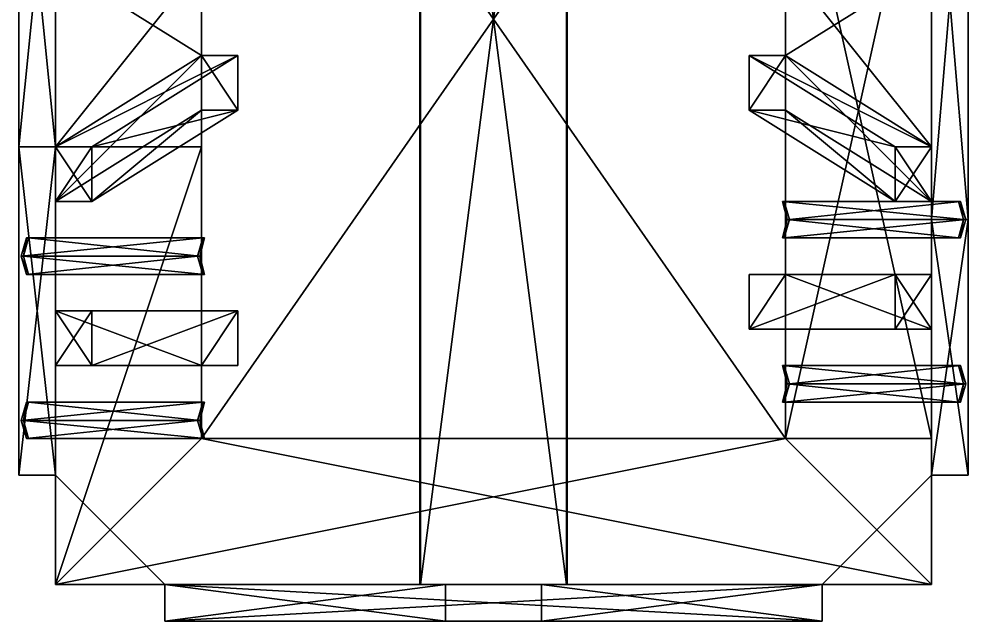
# Model space of a CAD drawing. Extents: x -886 to 2560, y -1536 to 576.
# Drawn here: x 896 to 2560, y -1536 to -480 of the extents above; entities that cross this region are included whole.
import ezdxf

# ---------------------------------------------------------------- set-up
doc = ezdxf.new("R2010")
doc.units = 0

msp = doc.modelspace()

# ---------------------------------------------------------------- meshes
at = {"layer": 'OBJECT062', "color": 50}
mesh = msp.add_polyface(dxfattribs=at)
corners = [(1856, -1472, -1352), (1600, -1472, -1352), (1600, 512, -1352), (1856, 512, -1352), (1856, 512, -1360), (1600, 512, -1360), (1600, -1472, -1360), (1856, -1472, -1360)]
mesh.append_faces([[corners[k] for k in face] for face in [(1, 3, 0), (5, 7, 4), (5, 1, 6), (3, 7, 0), (4, 2, 5), (0, 6, 1)]], dxfattribs={"vtx0": -1})
mesh.append_faces([[corners[k] for k in face] for face in [(1, 2, 3), (5, 6, 7), (5, 2, 1), (3, 4, 7), (4, 3, 2), (0, 7, 6)]], dxfattribs={"vtx2": -1})
at = {"layer": 'OBJECT064', "color": 50}
mesh = msp.add_polyface(dxfattribs=at)
corners = [(1152, -1472, -960), (960, -1472, -960), (960, -1280, -960), (1152, -1472, -2176), (960, -1280, -2176), (960, -1472, -2176)]
mesh.append_faces([[corners[k] for k in face] for face in [(1, 2, 0), (4, 5, 3)]])
mesh.append_faces([[corners[k] for k in face] for face in [(4, 1, 5), (5, 0, 3), (3, 2, 4)]], dxfattribs={"vtx0": -1})
mesh.append_faces([[corners[k] for k in face] for face in [(4, 2, 1), (5, 1, 0), (3, 0, 2)]], dxfattribs={"vtx2": -1})
at = {"layer": 'OBJECT065', "color": 50}
mesh = msp.add_polyface(dxfattribs=at)
corners = [(2304, -1472, -2176), (2496, -1472, -2176), (2496, -1280, -2176), (2304, -1472, -960), (2496, -1472, -960), (2496, -1280, -960)]
mesh.append_faces([[corners[k] for k in face] for face in [(1, 2, 0), (3, 5, 4)]])
mesh.append_faces([[corners[k] for k in face] for face in [(0, 4, 1), (1, 5, 2), (2, 3, 0)]], dxfattribs={"vtx0": -1})
mesh.append_faces([[corners[k] for k in face] for face in [(0, 3, 4), (1, 4, 5), (2, 5, 3)]], dxfattribs={"vtx2": -1})
at = {"layer": 'OBJECT066', "color": 50}
mesh = msp.add_polyface(dxfattribs=at)
corners = [(1216, 256, -736), (2240, 256, -736), (2240, -1216, -736), (1216, -1216, -736), (1216, -1216, -800), (2240, -1216, -800), (2240, 256, -800), (1216, 256, -800)]
mesh.append_faces([[corners[k] for k in face] for face in [(1, 3, 0), (5, 7, 4), (2, 4, 3), (0, 6, 1), (1, 5, 2), (3, 7, 0)]], dxfattribs={"vtx0": -1})
mesh.append_faces([[corners[k] for k in face] for face in [(1, 2, 3), (5, 6, 7), (2, 5, 4), (0, 7, 6), (1, 6, 5), (3, 4, 7)]], dxfattribs={"vtx2": -1})
at = {"layer": 'OBJECT067', "color": 50}
mesh = msp.add_polyface(dxfattribs=at)
corners = [(960, -1472, -896), (1216, -1216, -736), (2240, -1216, -736), (2496, -1472, -896), (1216, -1216, -800), (960, -1472, -960), (2496, -1472, -960), (2240, -1216, -800)]
mesh.append_faces([[corners[k] for k in face] for face in [(1, 3, 0), (5, 7, 4), (6, 0, 3), (4, 2, 1), (5, 1, 0), (7, 3, 2)]], dxfattribs={"vtx0": -1})
mesh.append_faces([[corners[k] for k in face] for face in [(1, 2, 3), (5, 6, 7), (6, 5, 0), (4, 7, 2), (5, 4, 1), (7, 6, 3)]], dxfattribs={"vtx2": -1})
at = {"layer": 'OBJECT069', "color": 50}
mesh = msp.add_polyface(dxfattribs=at)
corners = [(1024, -800, -960), (960, -800, -960), (960, -704, -960), (1024, -704, -960), (1024, -704, -2176), (960, -704, -2176), (960, -800, -2176), (1024, -800, -2176)]
mesh.append_faces([[corners[k] for k in face] for face in [(1, 3, 0), (5, 7, 4), (5, 1, 6), (3, 7, 0), (4, 2, 5), (0, 6, 1)]], dxfattribs={"vtx0": -1})
mesh.append_faces([[corners[k] for k in face] for face in [(1, 2, 3), (5, 6, 7), (5, 2, 1), (3, 4, 7), (4, 3, 2), (0, 7, 6)]], dxfattribs={"vtx2": -1})
at = {"layer": 'OBJECT076', "color": 50}
mesh = msp.add_polyface(dxfattribs=at)
corners = [(1216, -640, -800), (1216, -544, -800), (1280, -544, -800), (1280, -640, -800), (1024, -704, -960), (1024, -800, -960), (960, -800, -960), (960, -704, -960)]
mesh.append_faces([[corners[k] for k in face] for face in [(1, 3, 0), (4, 3, 2), (6, 1, 0), (5, 0, 3), (7, 2, 1), (6, 4, 7)]], dxfattribs={"vtx0": -1})
mesh.append_faces([[corners[k] for k in face] for face in [(1, 2, 3), (4, 5, 3), (6, 7, 1), (5, 6, 0), (7, 4, 2), (6, 5, 4)]], dxfattribs={"vtx2": -1})
at = {"layer": 'OBJECT077', "color": 50}
mesh = msp.add_polyface(dxfattribs=at)
corners = [(2496, -832, -2176), (2496, -1280, -2176), (2560, -1280, -2176), (2560, -832, -2176), (2496, -1280, -1120), (2496, -832, -1120), (2560, -1280, -1120), (2560, -832, -1120)]
mesh.append_faces([[corners[k] for k in face] for face in [(1, 3, 0), (1, 5, 4), (2, 7, 3), (2, 4, 6), (5, 6, 4), (0, 7, 5)]], dxfattribs={"vtx0": -1})
mesh.append_faces([[corners[k] for k in face] for face in [(1, 2, 3), (1, 0, 5), (2, 6, 7), (2, 1, 4), (5, 7, 6), (0, 3, 7)]], dxfattribs={"vtx2": -1})
at = {"layer": 'OBJECT079', "color": 50}
mesh = msp.add_polyface(dxfattribs=at)
corners = [(2496, -1280, -1056), (2496, -1280, -1120), (2496, -832, -1120), (2496, -832, -1056), (2560, -832, -1120), (2560, -1280, -1120), (2560, -1280, -1056), (2560, -832, -1056)]
mesh.append_faces([[corners[k] for k in face] for face in [(1, 3, 0), (5, 7, 4), (5, 0, 6), (3, 6, 0), (1, 4, 2), (2, 7, 3)]], dxfattribs={"vtx0": -1})
mesh.append_faces([[corners[k] for k in face] for face in [(1, 2, 3), (5, 6, 7), (5, 1, 0), (3, 7, 6), (1, 5, 4), (2, 4, 7)]], dxfattribs={"vtx2": -1})
at = {"layer": 'OBJECT081', "color": 50}
mesh = msp.add_polyface(dxfattribs=at)
corners = [(2496, -1280, -960), (2496, -832, -960), (2560, -832, -960), (2560, -1280, -960), (2496, -1280, -1056), (2496, -832, -1056), (2560, -832, -1056), (2560, -1280, -1056)]
mesh.append_faces([[corners[k] for k in face] for face in [(1, 3, 0), (0, 5, 1), (7, 2, 6), (0, 7, 4), (4, 6, 5), (2, 5, 6)]], dxfattribs={"vtx0": -1})
mesh.append_faces([[corners[k] for k in face] for face in [(1, 2, 3), (0, 4, 5), (7, 3, 2), (0, 3, 7), (4, 7, 6), (2, 1, 5)]], dxfattribs={"vtx2": -1})
at = {"layer": 'OBJECT084', "color": 50}
mesh = msp.add_polyface(dxfattribs=at)
corners = [(1857, 512, -1320), (1857, -1472, -1320), (1856, -1472, -1320), (1856, 512, -1320), (1857, -1472, -1352), (1857, 512, -1352), (1856, 512, -1352), (1856, -1472, -1352)]
mesh.append_faces([[corners[k] for k in face] for face in [(1, 3, 0), (5, 7, 4), (7, 3, 2), (1, 5, 4), (6, 0, 3), (2, 4, 7)]], dxfattribs={"vtx0": -1})
mesh.append_faces([[corners[k] for k in face] for face in [(1, 2, 3), (5, 6, 7), (7, 6, 3), (1, 0, 5), (6, 5, 0), (2, 1, 4)]], dxfattribs={"vtx2": -1})
at = {"layer": 'OBJECT085', "color": 50}
mesh = msp.add_polyface(dxfattribs=at)
corners = [(1600, 512, -1320), (1600, -1472, -1320), (1599, -1472, -1320), (1599, 512, -1320), (1600, -1472, -1352), (1600, 512, -1352), (1599, 512, -1352), (1599, -1472, -1352)]
mesh.append_faces([[corners[k] for k in face] for face in [(1, 3, 0), (5, 7, 4), (7, 3, 2), (1, 5, 4), (6, 0, 3), (2, 4, 7)]], dxfattribs={"vtx0": -1})
mesh.append_faces([[corners[k] for k in face] for face in [(1, 2, 3), (5, 6, 7), (7, 6, 3), (1, 0, 5), (6, 5, 0), (2, 1, 4)]], dxfattribs={"vtx2": -1})
at = {"layer": 'OBJECT086', "color": 50}
mesh = msp.add_polyface(dxfattribs=at)
corners = [(2496, -1472, -896), (2240, -1216, -736), (2496, -1216, -896), (2496, -1472, -960), (2496, -1216, -960), (2240, -1216, -800)]
mesh.append_faces([[corners[k] for k in face] for face in [(1, 2, 0), (4, 5, 3)]])
mesh.append_faces([[corners[k] for k in face] for face in [(0, 4, 3), (1, 3, 5), (2, 5, 4)]], dxfattribs={"vtx0": -1})
mesh.append_faces([[corners[k] for k in face] for face in [(0, 2, 4), (1, 0, 3), (2, 1, 5)]], dxfattribs={"vtx2": -1})
at = {"layer": 'OBJECT090', "color": 50}
mesh = msp.add_polyface(dxfattribs=at)
corners = [(2496, -64, -2176), (2496, -832, -2176), (2560, -832, -2176), (2560, -64, -2176), (2496, -64, -1184), (2496, -832, -1184), (2560, -832, -1184), (2560, -64, -1184)]
mesh.append_faces([[corners[k] for k in face] for face in [(1, 3, 0), (0, 5, 1), (2, 7, 3), (2, 5, 6), (0, 7, 4), (4, 6, 5)]], dxfattribs={"vtx0": -1})
mesh.append_faces([[corners[k] for k in face] for face in [(1, 2, 3), (0, 4, 5), (2, 6, 7), (2, 1, 5), (0, 3, 7), (4, 7, 6)]], dxfattribs={"vtx2": -1})
at = {"layer": 'OBJECT093', "color": 50}
mesh = msp.add_polyface(dxfattribs=at)
corners = [(2496, -832, -960), (2496, -64, -960), (2560, -64, -960), (2560, -832, -960), (2496, -832, -1056), (2496, -64, -1056), (2560, -64, -1056), (2560, -832, -1056)]
mesh.append_faces([[corners[k] for k in face] for face in [(1, 3, 0), (5, 0, 4), (7, 2, 6), (4, 6, 5), (0, 7, 4), (2, 5, 6)]], dxfattribs={"vtx0": -1})
mesh.append_faces([[corners[k] for k in face] for face in [(1, 2, 3), (5, 1, 0), (7, 3, 2), (4, 7, 6), (0, 3, 7), (2, 1, 5)]], dxfattribs={"vtx2": -1})
at = {"layer": 'OBJECT094', "color": 50}
mesh = msp.add_polyface(dxfattribs=at)
corners = [(2496, -832, -1120), (2496, -64, -1120), (2496, -64, -1056), (2496, -832, -1056), (2560, -64, -1120), (2560, -832, -1120), (2560, -832, -1056), (2560, -64, -1056)]
mesh.append_faces([[corners[k] for k in face] for face in [(1, 3, 0), (5, 7, 4), (2, 6, 3), (0, 4, 1), (5, 3, 6), (1, 7, 2)]], dxfattribs={"vtx0": -1})
mesh.append_faces([[corners[k] for k in face] for face in [(1, 2, 3), (5, 6, 7), (2, 7, 6), (0, 5, 4), (5, 0, 3), (1, 4, 7)]], dxfattribs={"vtx2": -1})
at = {"layer": 'OBJECT095', "color": 50}
mesh = msp.add_polyface(dxfattribs=at)
corners = [(2496, -64, -1120), (2496, -832, -1120), (2496, -832, -1184), (2496, -64, -1184), (2560, -832, -1184), (2560, -832, -1120), (2560, -64, -1120), (2560, -64, -1184)]
mesh.append_faces([[corners[k] for k in face] for face in [(1, 3, 0), (5, 7, 4), (0, 5, 1), (4, 1, 5), (2, 7, 3), (3, 6, 0)]], dxfattribs={"vtx0": -1})
mesh.append_faces([[corners[k] for k in face] for face in [(1, 2, 3), (5, 6, 7), (0, 6, 5), (4, 2, 1), (2, 4, 7), (3, 7, 6)]], dxfattribs={"vtx2": -1})
at = {"layer": 'OBJECT098', "color": 50}
mesh = msp.add_polyface(dxfattribs=at)
corners = [(2240, -64, -736), (2496, -64, -896), (2496, -1216, -896), (2240, -1216, -736), (2496, -64, -960), (2240, -64, -800), (2240, -1216, -800), (2496, -1216, -960)]
mesh.append_faces([[corners[k] for k in face] for face in [(1, 3, 0), (5, 7, 4), (2, 4, 7), (0, 6, 5), (3, 7, 6), (1, 5, 4)]], dxfattribs={"vtx0": -1})
mesh.append_faces([[corners[k] for k in face] for face in [(1, 2, 3), (5, 6, 7), (2, 1, 4), (0, 3, 6), (3, 2, 7), (1, 0, 5)]], dxfattribs={"vtx2": -1})
at = {"layer": 'OBJECT099', "color": 50}
mesh = msp.add_polyface(dxfattribs=at)
corners = [(2432, -928, -2176), (2432, -1024, -2176), (2496, -1024, -2176), (2496, -928, -2176), (2432, -928, -960), (2432, -1024, -960), (2496, -1024, -960), (2496, -928, -960)]
mesh.append_faces([[corners[k] for k in face] for face in [(1, 3, 0), (0, 5, 1), (2, 7, 3), (3, 4, 0), (1, 6, 2), (4, 6, 5)]], dxfattribs={"vtx0": -1})
mesh.append_faces([[corners[k] for k in face] for face in [(1, 2, 3), (0, 4, 5), (2, 6, 7), (3, 7, 4), (1, 5, 6), (4, 7, 6)]], dxfattribs={"vtx2": -1})
at = {"layer": 'OBJECT100', "color": 50}
mesh = msp.add_polyface(dxfattribs=at)
corners = [(2176, -928, -800), (2240, -928, -800), (2240, -1024, -800), (2176, -1024, -800), (2432, -1024, -960), (2432, -928, -960), (2496, -928, -960), (2496, -1024, -960)]
mesh.append_faces([[corners[k] for k in face] for face in [(1, 3, 0), (3, 5, 0), (1, 7, 2), (0, 6, 1), (2, 4, 3), (7, 5, 4)]], dxfattribs={"vtx0": -1})
mesh.append_faces([[corners[k] for k in face] for face in [(1, 2, 3), (3, 4, 5), (1, 6, 7), (0, 5, 6), (2, 7, 4), (7, 6, 5)]], dxfattribs={"vtx2": -1})
at = {"layer": 'OBJECT101', "color": 50}
mesh = msp.add_polyface(dxfattribs=at)
corners = [(1280, -1088, -800), (1216, -1088, -800), (1216, -992, -800), (1280, -992, -800), (1024, -992, -960), (1024, -1088, -960), (960, -1088, -960), (960, -992, -960)]
mesh.append_faces([[corners[k] for k in face] for face in [(1, 3, 0), (3, 5, 0), (1, 7, 2), (0, 6, 1), (2, 4, 3), (7, 5, 4)]], dxfattribs={"vtx0": -1})
mesh.append_faces([[corners[k] for k in face] for face in [(1, 2, 3), (3, 4, 5), (1, 6, 7), (0, 5, 6), (2, 7, 4), (7, 6, 5)]], dxfattribs={"vtx2": -1})
at = {"layer": 'OBJECT102', "color": 50}
mesh = msp.add_polyface(dxfattribs=at)
corners = [(1024, -992, -960), (1024, -1088, -960), (960, -1088, -960), (960, -992, -960), (1024, -1088, -2176), (1024, -992, -2176), (960, -992, -2176), (960, -1088, -2176)]
mesh.append_faces([[corners[k] for k in face] for face in [(1, 3, 0), (5, 7, 4), (7, 3, 2), (1, 5, 4), (6, 0, 3), (2, 4, 7)]], dxfattribs={"vtx0": -1})
mesh.append_faces([[corners[k] for k in face] for face in [(1, 2, 3), (5, 6, 7), (7, 6, 3), (1, 0, 5), (6, 5, 0), (2, 1, 4)]], dxfattribs={"vtx2": -1})
at = {"layer": 'OBJECT103', "color": 50}
mesh = msp.add_polyface(dxfattribs=at)
corners = [(1213.237427, -896, -1153.731689), (1221.519531, -928, -1122.822144), (912.42334, -928, -1040), (904.141113, -896, -1070.909668), (1218.413818, -928, -1134.413208), (1209.096313, -896, -1169.186523), (900, -896, -1086.364502), (909.317505, -928, -1051.591064)]
mesh.append_faces([[corners[k] for k in face] for face in [(1, 3, 0), (5, 7, 4), (4, 0, 5), (6, 2, 7), (7, 1, 4), (5, 3, 6)]], dxfattribs={"vtx0": -1})
mesh.append_faces([[corners[k] for k in face] for face in [(1, 2, 3), (5, 6, 7), (4, 1, 0), (6, 3, 2), (7, 2, 1), (5, 0, 3)]], dxfattribs={"vtx2": -1})
at = {"layer": 'OBJECT104', "color": 50}
mesh = msp.add_polyface(dxfattribs=at)
corners = [(1221.519531, -864, -1122.822144), (1213.237427, -896, -1153.731689), (904.141113, -896, -1070.909668), (912.42334, -864, -1040), (1209.096313, -896, -1169.186523), (1218.413818, -864, -1134.413208), (909.317505, -864, -1051.591064), (900, -896, -1086.364502)]
mesh.append_faces([[corners[k] for k in face] for face in [(1, 3, 0), (5, 7, 4), (4, 0, 5), (6, 2, 7), (5, 3, 6), (7, 1, 4)]], dxfattribs={"vtx0": -1})
mesh.append_faces([[corners[k] for k in face] for face in [(1, 2, 3), (5, 6, 7), (4, 1, 0), (6, 3, 2), (5, 0, 3), (7, 2, 1)]], dxfattribs={"vtx2": -1})
at = {"layer": 'OBJECT105', "color": 50}
mesh = msp.add_polyface(dxfattribs=at)
corners = [(2242.762695, -832, -1153.731689), (2234.480469, -800, -1122.822144), (2543.57666, -800, -1040), (2551.858887, -832, -1070.909668), (2237.586426, -800, -1134.413208), (2246.903809, -832, -1169.186523), (2556, -832, -1086.364502), (2546.682617, -800, -1051.591064)]
mesh.append_faces([[corners[k] for k in face] for face in [(1, 3, 0), (5, 7, 4), (4, 0, 5), (6, 2, 7), (7, 1, 4), (5, 3, 6)]], dxfattribs={"vtx0": -1})
mesh.append_faces([[corners[k] for k in face] for face in [(1, 2, 3), (5, 6, 7), (4, 1, 0), (6, 3, 2), (7, 2, 1), (5, 0, 3)]], dxfattribs={"vtx2": -1})
at = {"layer": 'OBJECT106', "color": 50}
mesh = msp.add_polyface(dxfattribs=at)
corners = [(2234.480469, -864, -1122.822144), (2242.762695, -832, -1153.731689), (2551.858887, -832, -1070.909668), (2543.57666, -864, -1040), (2246.903809, -832, -1169.186523), (2237.586426, -864, -1134.413208), (2546.682617, -864, -1051.591064), (2556, -832, -1086.364502)]
mesh.append_faces([[corners[k] for k in face] for face in [(1, 3, 0), (5, 7, 4), (4, 0, 5), (6, 2, 7), (5, 3, 6), (7, 1, 4)]], dxfattribs={"vtx0": -1})
mesh.append_faces([[corners[k] for k in face] for face in [(1, 2, 3), (5, 6, 7), (4, 1, 0), (6, 3, 2), (5, 0, 3), (7, 2, 1)]], dxfattribs={"vtx2": -1})
at = {"layer": 'OBJECT107', "color": 50}
mesh = msp.add_polyface(dxfattribs=at)
corners = [(2242.762695, -1120, -1153.731689), (2234.480469, -1088, -1122.822144), (2543.57666, -1088, -1040), (2551.858887, -1120, -1070.909668), (2237.586426, -1088, -1134.413208), (2246.903809, -1120, -1169.186523), (2556, -1120, -1086.364502), (2546.682617, -1088, -1051.591064)]
mesh.append_faces([[corners[k] for k in face] for face in [(1, 3, 0), (5, 7, 4), (4, 0, 5), (6, 2, 7), (7, 1, 4), (5, 3, 6)]], dxfattribs={"vtx0": -1})
mesh.append_faces([[corners[k] for k in face] for face in [(1, 2, 3), (5, 6, 7), (4, 1, 0), (6, 3, 2), (7, 2, 1), (5, 0, 3)]], dxfattribs={"vtx2": -1})
at = {"layer": 'OBJECT108', "color": 50}
mesh = msp.add_polyface(dxfattribs=at)
corners = [(2234.480469, -1152, -1122.822144), (2242.762695, -1120, -1153.731689), (2551.858887, -1120, -1070.909668), (2543.57666, -1152, -1040), (2246.903809, -1120, -1169.186523), (2237.586426, -1152, -1134.413208), (2546.682617, -1152, -1051.591064), (2556, -1120, -1086.364502)]
mesh.append_faces([[corners[k] for k in face] for face in [(1, 3, 0), (5, 7, 4), (4, 0, 5), (6, 2, 7), (5, 3, 6), (7, 1, 4)]], dxfattribs={"vtx0": -1})
mesh.append_faces([[corners[k] for k in face] for face in [(1, 2, 3), (5, 6, 7), (4, 1, 0), (6, 3, 2), (5, 0, 3), (7, 2, 1)]], dxfattribs={"vtx2": -1})
at = {"layer": 'OBJECT109', "color": 50}
mesh = msp.add_polyface(dxfattribs=at)
corners = [(1213.237427, -1184, -1153.731689), (1221.519531, -1216, -1122.822144), (912.42334, -1216, -1040), (904.141113, -1184, -1070.909668), (1218.413818, -1216, -1134.413208), (1209.096313, -1184, -1169.186523), (900, -1184, -1086.364502), (909.317505, -1216, -1051.591064)]
mesh.append_faces([[corners[k] for k in face] for face in [(1, 3, 0), (5, 7, 4), (4, 0, 5), (6, 2, 7), (7, 1, 4), (5, 3, 6)]], dxfattribs={"vtx0": -1})
mesh.append_faces([[corners[k] for k in face] for face in [(1, 2, 3), (5, 6, 7), (4, 1, 0), (6, 3, 2), (7, 2, 1), (5, 0, 3)]], dxfattribs={"vtx2": -1})
at = {"layer": 'OBJECT110', "color": 50}
mesh = msp.add_polyface(dxfattribs=at)
corners = [(1221.519531, -1152, -1122.822144), (1213.237427, -1184, -1153.731689), (904.141113, -1184, -1070.909668), (912.42334, -1152, -1040), (1209.096313, -1184, -1169.186523), (1218.413818, -1152, -1134.413208), (909.317505, -1152, -1051.591064), (900, -1184, -1086.364502)]
mesh.append_faces([[corners[k] for k in face] for face in [(1, 3, 0), (5, 7, 4), (4, 0, 5), (6, 2, 7), (5, 3, 6), (7, 1, 4)]], dxfattribs={"vtx0": -1})
mesh.append_faces([[corners[k] for k in face] for face in [(1, 2, 3), (5, 6, 7), (4, 1, 0), (6, 3, 2), (5, 0, 3), (7, 2, 1)]], dxfattribs={"vtx2": -1})
at = {"layer": 'OBJECT111', "color": 50}
mesh = msp.add_polyface(dxfattribs=at)
corners = [(1152, -1536, -960), (1152, -1472, -960), (2304, -1472, -960), (2304, -1536, -960), (1152, -1472, -1236), (1152, -1536, -1236), (2304, -1536, -1236), (2304, -1472, -1236)]
mesh.append_faces([[corners[k] for k in face] for face in [(1, 3, 0), (1, 5, 4), (3, 7, 6), (2, 4, 7), (0, 6, 5), (5, 7, 4)]], dxfattribs={"vtx0": -1})
mesh.append_faces([[corners[k] for k in face] for face in [(1, 2, 3), (1, 0, 5), (3, 2, 7), (2, 1, 4), (0, 3, 6), (5, 6, 7)]], dxfattribs={"vtx2": -1})
at = {"layer": 'OBJECT112', "color": 50}
mesh = msp.add_polyface(dxfattribs=at)
corners = [(1152, -1472, -2176), (1152, -1536, -2176), (2304, -1536, -2176), (2304, -1472, -2176), (1152, -1536, -1344), (1152, -1472, -1344), (2304, -1472, -1344), (2304, -1536, -1344)]
mesh.append_faces([[corners[k] for k in face] for face in [(1, 3, 0), (1, 5, 4), (3, 7, 6), (0, 6, 5), (2, 4, 7), (5, 7, 4)]], dxfattribs={"vtx0": -1})
mesh.append_faces([[corners[k] for k in face] for face in [(1, 2, 3), (1, 0, 5), (3, 2, 7), (0, 3, 6), (2, 1, 4), (5, 6, 7)]], dxfattribs={"vtx2": -1})
at = {"layer": 'OBJECT113', "color": 50}
mesh = msp.add_polyface(dxfattribs=at)
corners = [(1152, -1536, -1236), (1152, -1536, -1344), (1152, -1472, -1344), (1152, -1472, -1236), (1644, -1472, -1344), (1644, -1472, -1236), (1644, -1536, -1344), (1644, -1536, -1236)]
mesh.append_faces([[corners[k] for k in face] for face in [(1, 3, 0), (2, 5, 3), (1, 7, 6), (3, 7, 0), (1, 4, 2), (4, 7, 5)]], dxfattribs={"vtx0": -1})
mesh.append_faces([[corners[k] for k in face] for face in [(1, 2, 3), (2, 4, 5), (1, 0, 7), (3, 5, 7), (1, 6, 4), (4, 6, 7)]], dxfattribs={"vtx2": -1})
at = {"layer": 'OBJECT114', "color": 50}
mesh = msp.add_polyface(dxfattribs=at)
corners = [(2304, -1472, -1236), (2304, -1472, -1344), (2304, -1536, -1344), (2304, -1536, -1236), (1812, -1472, -1344), (1812, -1472, -1236), (1812, -1536, -1344), (1812, -1536, -1236)]
mesh.append_faces([[corners[k] for k in face] for face in [(1, 3, 0), (1, 5, 4), (2, 7, 3), (0, 7, 5), (2, 4, 6), (6, 5, 7)]], dxfattribs={"vtx0": -1})
mesh.append_faces([[corners[k] for k in face] for face in [(1, 2, 3), (1, 0, 5), (2, 6, 7), (0, 3, 7), (2, 1, 4), (6, 4, 5)]], dxfattribs={"vtx2": -1})
at = {"layer": 'OBJECT115', "color": 50}
mesh = msp.add_polyface(dxfattribs=at)
corners = [(1216, -544, -768), (960, -704, -768), (960, -384, -768), (1216, -384, -768), (1216, -384, -2176), (960, -384, -2176), (960, -704, -2176), (1216, -544, -2176)]
mesh.append_faces([[corners[k] for k in face] for face in [(1, 3, 0), (5, 7, 4), (6, 2, 1), (4, 0, 3), (5, 3, 2), (7, 1, 0)]], dxfattribs={"vtx0": -1})
mesh.append_faces([[corners[k] for k in face] for face in [(1, 2, 3), (5, 6, 7), (6, 5, 2), (4, 7, 0), (5, 4, 3), (7, 6, 1)]], dxfattribs={"vtx2": -1})
at = {"layer": 'OBJECT117', "color": 50}
mesh = msp.add_polyface(dxfattribs=at)
corners = [(1216, -1216, -736), (960, -1472, -896), (960, -704, -896), (1216, -704, -736), (960, -704, -960), (960, -1472, -960), (1216, -1216, -800), (1216, -704, -800)]
mesh.append_faces([[corners[k] for k in face] for face in [(1, 3, 0), (5, 7, 4), (4, 1, 5), (5, 0, 6), (6, 3, 7), (7, 2, 4)]], dxfattribs={"vtx0": -1})
mesh.append_faces([[corners[k] for k in face] for face in [(1, 2, 3), (5, 6, 7), (4, 2, 1), (5, 1, 0), (6, 0, 3), (7, 3, 2)]], dxfattribs={"vtx2": -1})
at = {"layer": 'OBJECT119', "color": 50}
mesh = msp.add_polyface(dxfattribs=at)
corners = [(1216, -544, -736), (1216, -704, -736), (960, -704, -896), (1216, -704, -800), (1216, -544, -800), (960, -704, -960)]
mesh.append_faces([[corners[k] for k in face] for face in [(1, 2, 0), (4, 5, 3)]])
mesh.append_faces([[corners[k] for k in face] for face in [(1, 4, 3), (2, 3, 5), (0, 5, 4)]], dxfattribs={"vtx0": -1})
mesh.append_faces([[corners[k] for k in face] for face in [(1, 0, 4), (2, 1, 3), (0, 2, 5)]], dxfattribs={"vtx2": -1})
at = {"layer": 'OBJECT121', "color": 50}
mesh = msp.add_polyface(dxfattribs=at)
corners = [(896, -1280, -960), (896, -704, -960), (960, -704, -960), (960, -1280, -960), (896, -704, -2176), (896, -1280, -2176), (960, -1280, -2176), (960, -704, -2176)]
mesh.append_faces([[corners[k] for k in face] for face in [(1, 3, 0), (5, 7, 4), (4, 0, 5), (6, 2, 7), (5, 3, 6), (7, 1, 4)]], dxfattribs={"vtx0": -1})
mesh.append_faces([[corners[k] for k in face] for face in [(1, 2, 3), (5, 6, 7), (4, 1, 0), (6, 3, 2), (5, 0, 3), (7, 2, 1)]], dxfattribs={"vtx2": -1})
at = {"layer": 'OBJECT122', "color": 50}
mesh = msp.add_polyface(dxfattribs=at)
corners = [(896, -704, -960), (896, -64, -960), (960, -64, -960), (960, -704, -960), (896, -64, -2176), (896, -704, -2176), (960, -704, -2176), (960, -64, -2176)]
mesh.append_faces([[corners[k] for k in face] for face in [(1, 3, 0), (5, 7, 4), (4, 0, 5), (6, 2, 7), (5, 3, 6), (7, 1, 4)]], dxfattribs={"vtx0": -1})
mesh.append_faces([[corners[k] for k in face] for face in [(1, 2, 3), (5, 6, 7), (4, 1, 0), (6, 3, 2), (5, 0, 3), (7, 2, 1)]], dxfattribs={"vtx2": -1})
at = {"layer": 'OBJECT125', "color": 50}
mesh = msp.add_polyface(dxfattribs=at)
corners = [(2240, -544, -768), (2240, -384, -768), (2496, -384, -768), (2496, -704, -768), (2240, -384, -2176), (2240, -544, -2176), (2496, -704, -2176), (2496, -384, -2176)]
mesh.append_faces([[corners[k] for k in face] for face in [(1, 3, 0), (5, 7, 4), (2, 6, 3), (0, 4, 1), (1, 7, 2), (3, 5, 0)]], dxfattribs={"vtx0": -1})
mesh.append_faces([[corners[k] for k in face] for face in [(1, 2, 3), (5, 6, 7), (2, 7, 6), (0, 5, 4), (1, 4, 7), (3, 6, 5)]], dxfattribs={"vtx2": -1})
at = {"layer": 'OBJECT128', "color": 50}
mesh = msp.add_polyface(dxfattribs=at)
corners = [(2240, -640, -800), (2176, -640, -800), (2176, -544, -800), (2240, -544, -800), (2432, -800, -960), (2432, -704, -960), (2496, -704, -960), (2496, -800, -960)]
mesh.append_faces([[corners[k] for k in face] for face in [(1, 3, 0), (5, 1, 4), (7, 3, 6), (6, 2, 5), (4, 0, 7), (5, 7, 6)]], dxfattribs={"vtx0": -1})
mesh.append_faces([[corners[k] for k in face] for face in [(1, 2, 3), (5, 2, 1), (7, 0, 3), (6, 3, 2), (4, 1, 0), (5, 4, 7)]], dxfattribs={"vtx2": -1})
at = {"layer": 'OBJECT129', "color": 50}
mesh = msp.add_polyface(dxfattribs=at)
corners = [(2432, -800, -960), (2432, -704, -960), (2496, -704, -960), (2496, -800, -960), (2432, -704, -2176), (2432, -800, -2176), (2496, -800, -2176), (2496, -704, -2176)]
mesh.append_faces([[corners[k] for k in face] for face in [(1, 3, 0), (5, 7, 4), (7, 3, 2), (1, 5, 4), (6, 0, 3), (2, 4, 7)]], dxfattribs={"vtx0": -1})
mesh.append_faces([[corners[k] for k in face] for face in [(1, 2, 3), (5, 6, 7), (7, 6, 3), (1, 0, 5), (6, 5, 0), (2, 1, 4)]], dxfattribs={"vtx2": -1})

doc.saveas('drawing.dxf')
